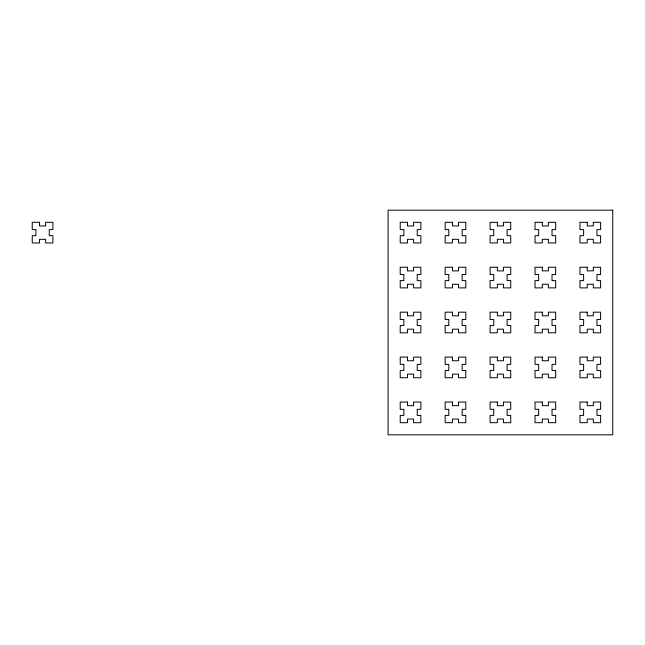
<?xml version="1.0" encoding="UTF-8"?>
<svg xmlns="http://www.w3.org/2000/svg" width="645" height="645" viewBox="0 0 645 645"><rect width="100%" height="100%" fill="white"/><g stroke="black" fill="none" stroke-linecap="round" stroke-linejoin="round"><path stroke-width="0.97" d="M612.75 210.165L388.08 210.165L388.08 434.835L612.75 434.835L612.75 210.165M39.538 222.307L32.25 222.307L32.25 229.596L35.894 229.596L35.894 235.667L32.25 235.667L32.25 242.955L39.538 242.955L39.538 239.311L45.61 239.311L45.61 242.955L52.898 242.955L52.898 235.667L49.254 235.667L49.254 229.596L52.898 229.596L52.898 222.307L45.61 222.307L45.61 225.952L39.538 225.952L39.538 222.307M407.511 222.307L400.222 222.307L400.222 229.596L403.867 229.596L403.867 235.667L400.222 235.667L400.222 242.955L407.511 242.955L407.511 239.311L413.582 239.311L413.582 242.955L420.871 242.955L420.871 235.667L417.226 235.667L417.226 229.596L420.871 229.596L420.871 222.307L413.582 222.307L413.582 225.952L407.511 225.952L407.511 222.307M452.443 222.307L445.155 222.307L445.155 229.596L448.799 229.596L448.799 235.667L445.155 235.667L445.155 242.955L452.443 242.955L452.443 239.311L458.514 239.311L458.514 242.955L465.803 242.955L465.803 235.667L462.159 235.667L462.159 229.596L465.803 229.596L465.803 222.307L458.514 222.307L458.514 225.952L452.443 225.952L452.443 222.307M497.376 222.307L490.095 222.307L490.095 229.596L493.731 229.596L493.731 235.667L490.095 235.667L490.095 242.955L497.376 242.955L497.376 239.311L503.455 239.311L503.455 242.955L510.735 242.955L510.735 235.667L507.091 235.667L507.091 229.596L510.735 229.596L510.735 222.307L503.455 222.307L503.455 225.952L497.376 225.952L497.376 222.307M542.316 222.307L535.028 222.307L535.028 229.596L538.672 229.596L538.672 235.667L535.028 235.667L535.028 242.955L542.316 242.955L542.316 239.311L548.387 239.311L548.387 242.955L555.676 242.955L555.676 235.667L552.031 235.667L552.031 229.596L555.676 229.596L555.676 222.307L548.387 222.307L548.387 225.952L542.316 225.952L542.316 222.307M587.248 222.307L579.96 222.307L579.96 229.596L583.604 229.596L583.604 235.667L579.96 235.667L579.96 242.955L587.248 242.955L587.248 239.311L593.319 239.311L593.319 242.955L600.608 242.955L600.608 235.667L596.964 235.667L596.964 229.596L600.608 229.596L600.608 222.307L593.319 222.307L593.319 225.952L587.248 225.952L587.248 222.307M407.511 267.24L400.222 267.24L400.222 274.528L403.867 274.528L403.867 280.599L400.222 280.599L400.222 287.888L407.511 287.888L407.511 284.243L413.582 284.243L413.582 287.888L420.871 287.888L420.871 280.599L417.226 280.599L417.226 274.528L420.871 274.528L420.871 267.24L413.582 267.24L413.582 270.884L407.511 270.884L407.511 267.24M452.443 267.24L445.155 267.24L445.155 274.528L448.799 274.528L448.799 280.599L445.155 280.599L445.155 287.888L452.443 287.888L452.443 284.243L458.514 284.243L458.514 287.888L465.803 287.888L465.803 280.599L462.159 280.599L462.159 274.528L465.803 274.528L465.803 267.24L458.514 267.24L458.514 270.884L452.443 270.884L452.443 267.24M497.376 267.24L490.095 267.24L490.095 274.528L493.731 274.528L493.731 280.599L490.095 280.599L490.095 287.888L497.376 287.888L497.376 284.243L503.455 284.243L503.455 287.888L510.735 287.888L510.735 280.599L507.091 280.599L507.091 274.528L510.735 274.528L510.735 267.24L503.455 267.24L503.455 270.884L497.376 270.884L497.376 267.24M542.316 267.24L535.028 267.24L535.028 274.528L538.672 274.528L538.672 280.599L535.028 280.599L535.028 287.888L542.316 287.888L542.316 284.243L548.387 284.243L548.387 287.888L555.676 287.888L555.676 280.599L552.031 280.599L552.031 274.528L555.676 274.528L555.676 267.24L548.387 267.24L548.387 270.884L542.316 270.884L542.316 267.24M587.248 267.24L579.96 267.24L579.96 274.528L583.604 274.528L583.604 280.599L579.96 280.599L579.96 287.888L587.248 287.888L587.248 284.243L593.319 284.243L593.319 287.888L600.608 287.888L600.608 280.599L596.964 280.599L596.964 274.528L600.608 274.528L600.608 267.24L593.319 267.24L593.319 270.884L587.248 270.884L587.248 267.24M407.511 312.18L400.222 312.18L400.222 319.46L403.867 319.46L403.867 325.54L400.222 325.54L400.222 332.82L407.511 332.82L407.511 329.176L413.582 329.176L413.582 332.82L420.871 332.82L420.871 325.54L417.226 325.54L417.226 319.46L420.871 319.46L420.871 312.18L413.582 312.18L413.582 315.824L407.511 315.824L407.511 312.18M452.443 312.18L445.155 312.18L445.155 319.46L448.799 319.46L448.799 325.54L445.155 325.54L445.155 332.82L452.443 332.82L452.443 329.176L458.514 329.176L458.514 332.82L465.803 332.82L465.803 325.54L462.159 325.54L462.159 319.46L465.803 319.46L465.803 312.18L458.514 312.18L458.514 315.824L452.443 315.824L452.443 312.18M497.376 312.18L490.095 312.18L490.095 319.46L493.731 319.46L493.731 325.54L490.095 325.54L490.095 332.82L497.376 332.82L497.376 329.176L503.455 329.176L503.455 332.82L510.735 332.82L510.735 325.54L507.091 325.54L507.091 319.46L510.735 319.46L510.735 312.18L503.455 312.18L503.455 315.824L497.376 315.824L497.376 312.18M542.316 312.18L535.028 312.18L535.028 319.46L538.672 319.46L538.672 325.54L535.028 325.54L535.028 332.82L542.316 332.82L542.316 329.176L548.387 329.176L548.387 332.82L555.676 332.82L555.676 325.54L552.031 325.54L552.031 319.46L555.676 319.46L555.676 312.18L548.387 312.18L548.387 315.824L542.316 315.824L542.316 312.18M587.248 312.18L579.96 312.18L579.96 319.46L583.604 319.46L583.604 325.54L579.96 325.54L579.96 332.82L587.248 332.82L587.248 329.176L593.319 329.176L593.319 332.82L600.608 332.82L600.608 325.54L596.964 325.54L596.964 319.46L600.608 319.46L600.608 312.18L593.319 312.18L593.319 315.824L587.248 315.824L587.248 312.18M407.511 357.112L400.222 357.112L400.222 364.401L403.867 364.401L403.867 370.472L400.222 370.472L400.222 377.76L407.511 377.76L407.511 374.116L413.582 374.116L413.582 377.76L420.871 377.76L420.871 370.472L417.226 370.472L417.226 364.401L420.871 364.401L420.871 357.112L413.582 357.112L413.582 360.757L407.511 360.757L407.511 357.112M452.443 357.112L445.155 357.112L445.155 364.401L448.799 364.401L448.799 370.472L445.155 370.472L445.155 377.76L452.443 377.76L452.443 374.116L458.514 374.116L458.514 377.76L465.803 377.76L465.803 370.472L462.159 370.472L462.159 364.401L465.803 364.401L465.803 357.112L458.514 357.112L458.514 360.757L452.443 360.757L452.443 357.112M497.376 357.112L490.095 357.112L490.095 364.401L493.731 364.401L493.731 370.472L490.095 370.472L490.095 377.76L497.376 377.76L497.376 374.116L503.455 374.116L503.455 377.76L510.735 377.76L510.735 370.472L507.091 370.472L507.091 364.401L510.735 364.401L510.735 357.112L503.455 357.112L503.455 360.757L497.376 360.757L497.376 357.112M542.316 357.112L535.028 357.112L535.028 364.401L538.672 364.401L538.672 370.472L535.028 370.472L535.028 377.76L542.316 377.76L542.316 374.116L548.387 374.116L548.387 377.76L555.676 377.76L555.676 370.472L552.031 370.472L552.031 364.401L555.676 364.401L555.676 357.112L548.387 357.112L548.387 360.757L542.316 360.757L542.316 357.112M587.248 357.112L579.96 357.112L579.96 364.401L583.604 364.401L583.604 370.472L579.96 370.472L579.96 377.76L587.248 377.76L587.248 374.116L593.319 374.116L593.319 377.76L600.608 377.76L600.608 370.472L596.964 370.472L596.964 364.401L600.608 364.401L600.608 357.112L593.319 357.112L593.319 360.757L587.248 360.757L587.248 357.112M407.511 402.045L400.222 402.045L400.222 409.333L403.867 409.333L403.867 415.404L400.222 415.404L400.222 422.693L407.511 422.693L407.511 419.048L413.582 419.048L413.582 422.693L420.871 422.693L420.871 415.404L417.226 415.404L417.226 409.333L420.871 409.333L420.871 402.045L413.582 402.045L413.582 405.689L407.511 405.689L407.511 402.045M452.443 402.045L445.155 402.045L445.155 409.333L448.799 409.333L448.799 415.404L445.155 415.404L445.155 422.693L452.443 422.693L452.443 419.048L458.514 419.048L458.514 422.693L465.803 422.693L465.803 415.404L462.159 415.404L462.159 409.333L465.803 409.333L465.803 402.045L458.514 402.045L458.514 405.689L452.443 405.689L452.443 402.045M497.376 402.045L490.095 402.045L490.095 409.333L493.731 409.333L493.731 415.404L490.095 415.404L490.095 422.693L497.376 422.693L497.376 419.048L503.455 419.048L503.455 422.693L510.735 422.693L510.735 415.404L507.091 415.404L507.091 409.333L510.735 409.333L510.735 402.045L503.455 402.045L503.455 405.689L497.376 405.689L497.376 402.045M542.316 402.045L535.028 402.045L535.028 409.333L538.672 409.333L538.672 415.404L535.028 415.404L535.028 422.693L542.316 422.693L542.316 419.048L548.387 419.048L548.387 422.693L555.676 422.693L555.676 415.404L552.031 415.404L552.031 409.333L555.676 409.333L555.676 402.045L548.387 402.045L548.387 405.689L542.316 405.689L542.316 402.045M587.248 402.045L579.96 402.045L579.96 409.333L583.604 409.333L583.604 415.404L579.96 415.404L579.96 422.693L587.248 422.693L587.248 419.048L593.319 419.048L593.319 422.693L600.608 422.693L600.608 415.404L596.964 415.404L596.964 409.333L600.608 409.333L600.608 402.045L593.319 402.045L593.319 405.689L587.248 405.689L587.248 402.045"/></g></svg>
